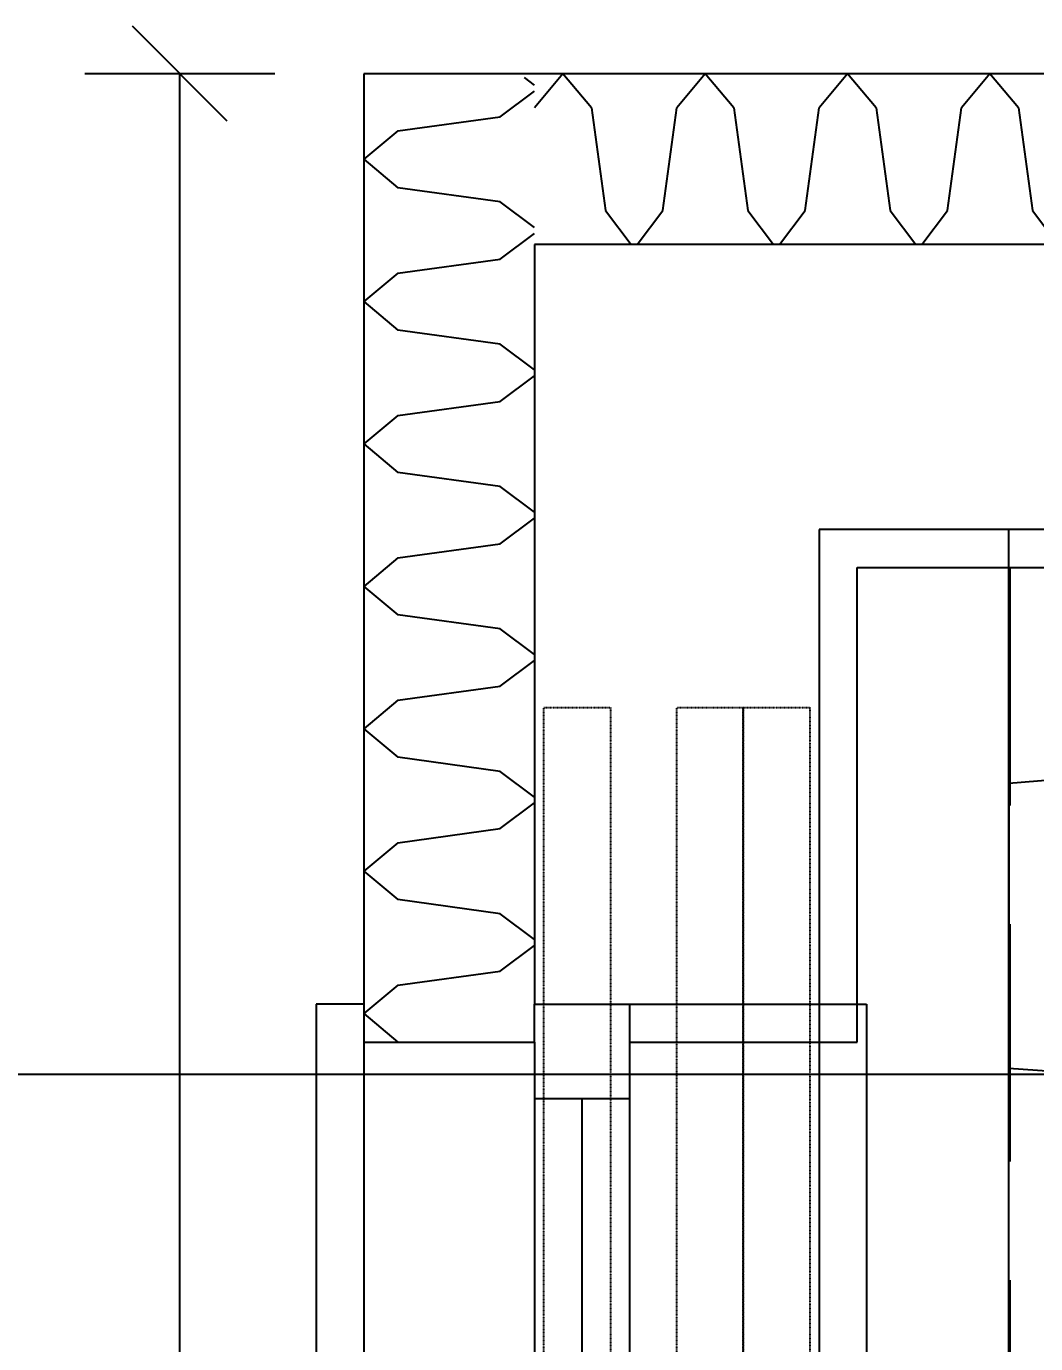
# Model space of a CAD drawing. Header units: millimetres. Extents: x 90740 to 167944, y -39332 to 25855.
# Drawn here: x 98982 to 100046, y 16945 to 18332 of the extents above; entities that cross this region are included whole.
import ezdxf

# ---------------------------------------------------------------- set-up
doc = ezdxf.new("R2010")
doc.units = ezdxf.units.MM
for name, pattern in [('CARKOVANA', [0.21, 0.15, -0.06]), ('DASH', [75, 50, -25]), ('TECKOVANA', [0.06, 0, -0.06])]:
    doc.linetypes.add(name, pattern=pattern)
doc.layers.get('Defpoints').update_dxf_attribs({"color": 242})
for name, color, linetype in [('koty1', 7, 'Continuous'), ('OKRAJOV__DILAT_CIA_PDL', 2, 'Continuous'), ('TABU_KY', 7, 'Continuous'), ('vyk-KOTY', 4, 'Continuous')]:
    doc.layers.add(name, color=color, linetype=linetype)
doc.layers.add('XR$1$STANDARD', color=252, linetype='Continuous', lineweight=25)
doc.styles.add('ARIAL', font='arial.ttf')
doc.styles.add('ISOCPEUR_4', font='isocpeur.ttf', dxfattribs={"height": 100})
doc.dimstyles.new('CS_Priebežná_-_2_0_mm__stavbárska_čiarka_čERVENA', dxfattribs={"dimscale": 304.8, "dimtxt": 99.598118, "dimasz": 0.328084, "dimexe": 0.328084, "dimexo": 0.0625, "dimgap": 0, "dimtad": 1, "dimdec": 0, "dimrnd": 5, "dimzin": 0, "dimdsep": 46, "dimtxsty": 'ISOCPEUR_4', "dimblk1": 'OBLIQUE', "dimblk2": 'OBLIQUE', "dimsah": 1, "dimcen": 0.09, "dimazin": 0, "dimtfac": 1, "dimtdec": 4, "dimtix": 1, "dimtmove": 0, "dimatfit": 3, "dimfxl": 0.328084, "dimfxlon": 1, "dimtvp": 1, "dimtolj": 1, "dimtzin": 0, "dimarcsym": 2})

# ---------------------------------------------------------------- blocks, each defined once
blk = doc.blocks.new('A$C90b3fe5d')
at = {"layer": 'XR$1$STANDARD', "linetype": 'Continuous', "lineweight": -2}
for points in [[(242.2, 21707.5), (242.3, 21707.4), (242.2, 21707.3)], [(392.1, 21707.4), (392.2, 21707.5), (392.3, 21707.4), (392.2, 21707.3)], [(542.1, 21707.4), (542.2, 21707.5), (542.3, 21707.4), (542.2, 21707.3)], [(692.1, 21707.4), (692.2, 21707.5), (692.3, 21707.4), (692.2, 21707.3)], [(98.2, 21623.3), (98.1, 21623.4), (98.2, 21623.5), (98.3, 21623.4)], [(98.2, 21473.3), (98.1, 21473.4), (98.2, 21473.5), (98.3, 21473.4)], [(98.2, 21323.3), (98.1, 21323.4), (98.2, 21323.5), (98.3, 21323.4)], [(98.2, 21173.3), (98.1, 21173.4), (98.2, 21173.5), (98.3, 21173.4)], [(98.2, 21023.3), (98.1, 21023.4), (98.2, 21023.5), (98.3, 21023.4)], [(98.2, 20873.3), (98.1, 20873.4), (98.2, 20873.5), (98.3, 20873.4)], [(98.1, 20723.4), (98.2, 20723.5), (98.3, 20723.4)]]:
    blk.add_hatch(color=256, dxfattribs=at).paths.add_polyline_path(points, flags=16)
for p, q in [((62.2, 21743.4), (62.2, 20723.4)), ((1832.2, 21743.4), (62.2, 21743.4)), ((242.2, 21731.5), (231.5, 21739.5)), ((272.2, 21743.4), (242.2, 21707.4)), ((302.2, 21707.4), (272.2, 21743.4)), ((422.2, 21743.4), (392.2, 21707.4)), ((452.2, 21707.4), (422.2, 21743.4)), ((572.2, 21743.4), (542.2, 21707.4)), ((602.2, 21707.4), (572.2, 21743.4)), ((722.2, 21743.4), (692.2, 21707.4)), ((752.2, 21707.4), (722.2, 21743.4)), ((206.2, 21698.2), (242.2, 21725.2)), ((302.2, 21707.4), (317.1, 21599.4)), ((377.4, 21599.4), (392.2, 21707.4)), ((452.2, 21707.4), (467.1, 21599.4)), ((527.4, 21599.4), (542.2, 21707.4)), ((602.2, 21707.4), (617.1, 21599.4)), ((677.4, 21599.4), (692.2, 21707.4)), ((752.2, 21707.4), (767.1, 21599.4)), ((98.2, 21683.4), (206.2, 21698.2)), ((98.2, 21683.4), (62.2, 21653.4)), ((62.2, 21653.4), (98.2, 21623.4)), ((206.2, 21608.5), (98.2, 21623.4)), ((242.2, 21581.5), (206.2, 21608.5)), ((317.1, 21599.4), (344.1, 21563.4)), ((350.4, 21563.4), (377.4, 21599.4)), ((467.1, 21599.4), (494.1, 21563.4)), ((500.4, 21563.4), (527.4, 21599.4)), ((617.1, 21599.4), (644.1, 21563.4)), ((650.4, 21563.4), (677.4, 21599.4)), ((767.1, 21599.4), (794.1, 21563.4)), ((206.2, 21548.2), (242.2, 21575.2)), ((242.2, 21563.4), (242.2, 20763.4)), ((1792.2, 21563.4), (242.2, 21563.4)), ((98.2, 21533.4), (206.2, 21548.2)), ((98.2, 21533.4), (62.2, 21503.4)), ((62.2, 21503.4), (98.2, 21473.4)), ((206.2, 21458.5), (98.2, 21473.4)), ((242.2, 21431.5), (206.2, 21458.5)), ((206.2, 21398.2), (242.2, 21425.2)), ((98.2, 21383.4), (206.2, 21398.2)), ((98.2, 21383.4), (62.2, 21353.4)), ((62.2, 21353.4), (98.2, 21323.4)), ((206.2, 21308.5), (98.2, 21323.4)), ((242.2, 21281.5), (206.2, 21308.5)), ((206.2, 21248.2), (242.2, 21275.2)), ((542.2, 21263.4), (542.2, 20763.4)), ((1792.2, 21263.4), (542.2, 21263.4)), ((742.2, 18263.4), (742.2, 21263.4)), ((98.2, 21233.4), (206.2, 21248.2)), ((98.2, 21233.4), (62.2, 21203.4)), ((582.2, 20723.4), (582.2, 21223.4)), ((582.2, 21223.4), (1832.2, 21223.4)), ((62.2, 21203.4), (98.2, 21173.4)), ((206.2, 21158.5), (98.2, 21173.4)), ((242.2, 21131.5), (206.2, 21158.5)), ((206.2, 21098.2), (242.2, 21125.2)), ((98.2, 21083.4), (206.2, 21098.2)), ((98.2, 21083.4), (62.2, 21053.4)), ((62.2, 21053.4), (98.2, 21023.4)), ((206.2, 21008.5), (98.2, 21023.4)), ((1070.2, 21022.7), (742.2, 20995.6)), ((242.2, 20981.5), (206.2, 21008.5)), ((742.2, 20995.6), (742.2, 20695.6)), ((206.2, 20948.2), (242.2, 20975.2)), ((98.2, 20933.4), (206.2, 20948.2)), ((98.2, 20933.4), (62.2, 20903.4)), ((62.2, 20903.4), (98.2, 20873.4)), ((206.2, 20858.5), (98.2, 20873.4)), ((242.2, 20831.5), (206.2, 20858.5)), ((206.2, 20798.2), (242.2, 20825.2)), ((98.2, 20783.4), (206.2, 20798.2)), ((98.2, 20783.4), (62.2, 20753.4)), ((62.2, 20763.4), (12.2, 20763.4)), ((12.2, 20763.4), (12.2, 19138.4)), ((242.2, 20723.4), (242.2, 20763.4)), ((242.2, 20763.4), (542.2, 20763.4)), ((342.2, 20763.4), (342.2, 19138.4)), ((542.2, 20763.4), (542.2, 20763.4)), ((542.2, 20763.4), (542.2, 20763.4)), ((542.2, 20763.4), (592.2, 20763.4)), ((592.2, 20763.4), (592.2, 19138.4)), ((62.2, 20753.4), (98.2, 20723.4)), ((62.2, 20723.4), (242.2, 20723.4)), ((62.2, 20723.4), (62.2, 20723.4)), ((62.2, 20723.4), (62.2, 20723.4)), ((242.2, 20723.4), (242.2, 19178.4)), ((342.2, 20723.4), (582.2, 20723.4)), ((1070.2, 20672.7), (742.2, 20695.6)), ((342.2, 20663.4), (242.2, 20663.4)), ((292.2, 20663.4), (292.2, 19238.4))]:
    blk.add_line(p, q, dxfattribs=at)
at = {"layer": 'XR$1$STANDARD', "linetype": 'TECKOVANA', "lineweight": -2}
for p, q in [((252.2, 18825.9), (252.2, 21075.9)), ((252.2, 21075.9), (322.2, 21075.9)), ((322.2, 21075.9), (322.2, 18825.9)), ((322.2, 21075.9), (322.2, 21075.9)), ((392.2, 18825.9), (392.2, 21075.9)), ((392.2, 21075.9), (462.2, 21075.9)), ((462.2, 18825.9), (462.2, 21075.9)), ((462.2, 21075.9), (532.2, 21075.9)), ((462.2, 21075.9), (462.2, 18825.9)), ((462.2, 21075.9), (462.2, 21075.9)), ((532.2, 21075.9), (532.2, 18825.9)), ((532.2, 21075.9), (532.2, 21075.9))]:
    blk.add_line(p, q, dxfattribs=at)
at = {"layer": 'XR$1$STANDARD', "linetype": 'CARKOVANA', "lineweight": -2}
for p, q in [((542.2, 20763.4), (542.2, 19138.4)), ((62.2, 20723.4), (62.2, 19178.4))]:
    blk.add_line(p, q, dxfattribs=at)
blk = doc.blocks.new('_Oblique')
at = {"layer": 'koty1', "color": 0, "lineweight": -2}
blk.add_line((-0.5, -0.5), (0.5, 0.5), dxfattribs=at)
blk = doc.blocks.new('*D321')
at = {"layer": 'Defpoints', "color": 0, "transparency": 16777216}
for p in [(99144.2, 18282.4), (99337.9, 18282.4), (99087.9, 14919.4)]:
    blk.add_point(p, dxfattribs=at)
at = {"layer": 'vyk-KOTY', "color": 0, "lineweight": -2, "transparency": 16777216}
for p, q in [((99244.2, 18282.4), (99044.2, 18282.4)), ((99144.2, 14919.4), (99144.2, 18282.4)), ((99106.9, 14919.4), (99244.2, 14919.4))]:
    blk.add_line(p, q, dxfattribs=at)
at = {"layer": 'vyk-KOTY', "color": 0, "lineweight": -2, "transparency": 16777216, "xscale": 100, "yscale": 100, "zscale": 100}
for p, rotation in [((99144.2, 18282.4), 90), ((99144.2, 14919.4), 270)]:
    blk.add_blockref('_Oblique', p, dxfattribs=dict(at, rotation=rotation))
at = {"layer": 'vyk-KOTY', "color": 0, "transparency": 16777216, "insert": (99067, 16600.9), "char_height": 91.44, "attachment_point": 5, "rotation": 90, "style": 'ARIAL'}
blk.add_mtext('\\A1;3365', dxfattribs=at)

msp = doc.modelspace()

# ---------------------------------------------------------------- linework, layer by layer
at = {"layer": 'OKRAJOV__DILAT_CIA_PDL', "color": 95, "linetype": 'DASH', "lineweight": 40, "ltscale": 5}
msp.add_lwpolyline([(102197.3, 17763.3), (100018.5, 17761.4), (100017.9, 14802.4), (104017.9, 14802.4)], dxfattribs=at)
at = {"layer": 'TABU_KY', "color": 5}
msp.add_line((98273.9, 17228.5), (102025.9, 17228.5), dxfattribs=at)

# ---------------------------------------------------------------- block references
at = {"linetype": 'Continuous'}
msp.add_blockref('A$C90b3fe5d', (99275.7, -3461), dxfattribs=at)

# ---------------------------------------------------------------- dimensions: what is measured, and where the dimension line sits
at = {"layer": 'vyk-KOTY', "color": 0}
dim = msp.add_linear_dim(base=(99144.2, 18282.4), p1=(99087.9, 14919.4), p2=(99337.9, 18282.4), angle=270, text='3365', dimstyle='CS_Priebežná_-_2_0_mm__stavbárska_čiarka_čERVENA', override={"dimtxt": 0.3, "dimgap": 0.1, "dimpost": '<>', "dimtxsty": 'ARIAL'}, dxfattribs=at)
dim.commit()
dim.dimension.update_dxf_attribs({"geometry": '*D321', "text_midpoint": (99144.2, 16600.9), "dimtype": 160})

doc.saveas('drawing.dxf')
